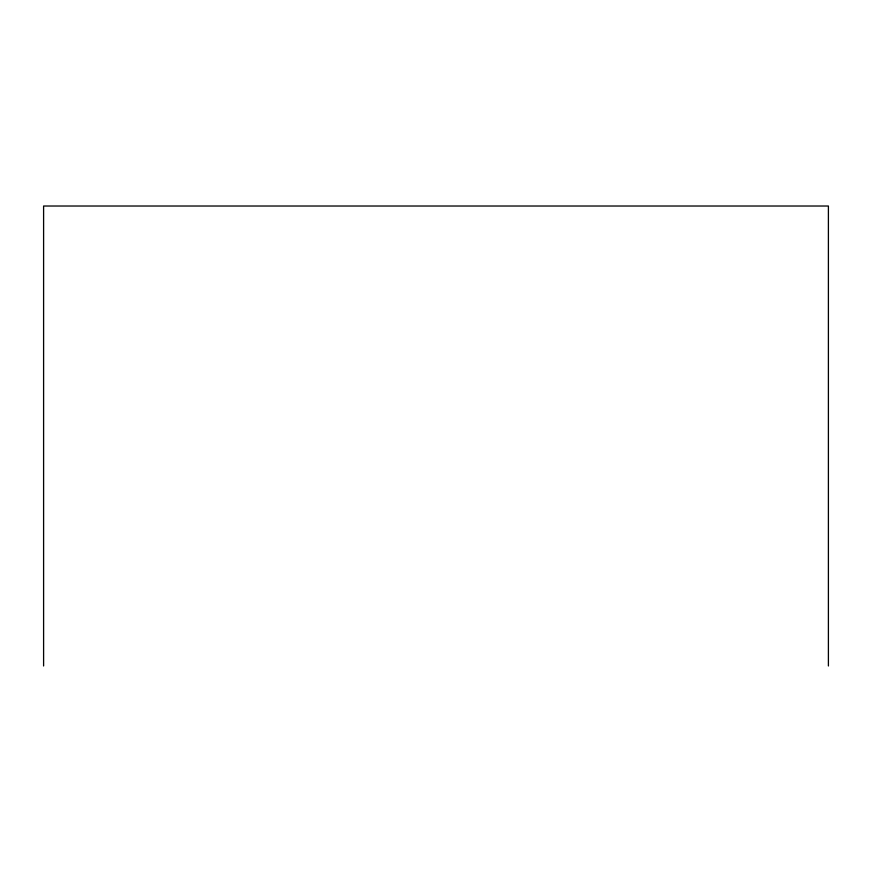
<?xml version="1.0" encoding="UTF-8"?>
<svg xmlns="http://www.w3.org/2000/svg" width="872" height="872" viewBox="0 0 872 872"><rect width="100%" height="100%" fill="white"/><g stroke="black" fill="none" stroke-linecap="round" stroke-linejoin="round"><path stroke-width="1.31" d="M828.4 665.979L828.4 206.021L43.6 206.021L43.6 665.979"/></g></svg>
